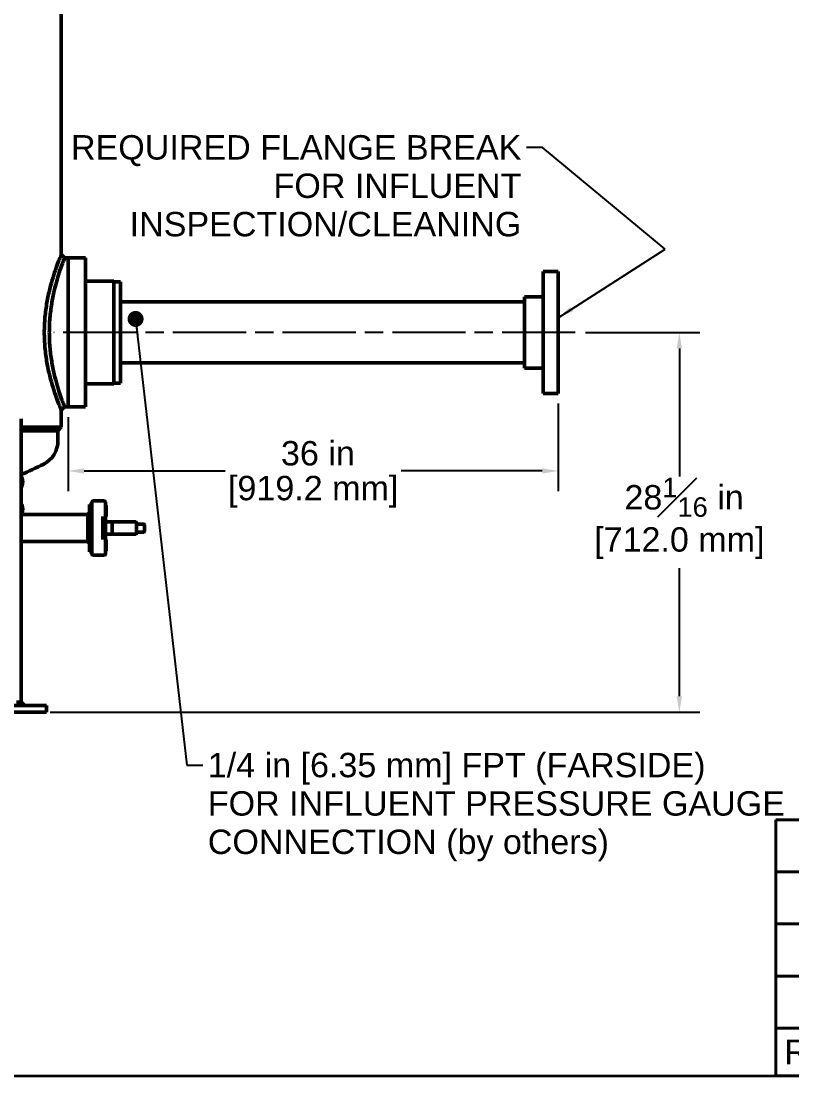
# Model space of a CAD drawing. Header units: inches. Extents: x 15 to 402, y 6 to 258.
# Drawn here: x 93.7 to 150.6, y 6 to 83.8 of the extents above; entities that cross this region are included whole.
import ezdxf

# ---------------------------------------------------------------- set-up
doc = ezdxf.new("R2010")
doc.units = ezdxf.units.IN
doc.header["$LTSCALE"] = 12
doc.header["$MEASUREMENT"] = 0
doc.linetypes.add('CHAIN', pattern=[0.7087, 0.4724, -0.0591, 0.1181, -0.0591])
doc.layers.get('0').update_dxf_attribs({"lineweight": 25})
for name, color, linetype, lineweight in [('Border', 7, 'Continuous', 35), ('Centerline (ANSI)', 7, 'Continuous', 25), ('Dimension (ANSI)', 7, 'Continuous', 25), ('Symbol', 7, 'Continuous', 25), ('Symbol (ANSI)', 7, 'Continuous', 25), ('Visible (ANSI)', 7, 'Continuous', 50)]:
    doc.layers.add(name, color=color, linetype=linetype, lineweight=lineweight)
doc.styles.add('MEMCOR Medium', font='arial.ttf')
doc.dimstyles.new('Default (ANSI)', dxfattribs={"dimscale": 12, "dimtxt": 0.15, "dimasz": 0.098425, "dimexe": 0.125, "dimexo": 0.0625, "dimgap": 0.031496, "dimtad": 0, "dimtih": 1, "dimtoh": 1, "dimdec": 4, "dimrnd": 1e-08, "dimzin": 3, "dimdsep": 46, "dimlunit": 5, "dimtxsty": 'MEMCOR Medium', "dimcen": 0.09, "dimdle": 0.393701, "dimclrd": 256, "dimclre": 256, "dimclrt": 256, "dimadec": 0, "dimazin": 1, "dimtfac": 0.8, "dimtofl": 0, "dimtmove": 0, "dimatfit": 3, "dimfxl": 1, "dimfrac": 1, "dimtolj": 1, "dimtzin": 4, "dimlwd": -1, "dimlwe": -1, "dimarcsym": 0})
doc.dimstyles.new('Default (ANSI)$7', dxfattribs={"dimscale": 12, "dimtxt": 0.15, "dimasz": 0.098425, "dimexe": 0.125, "dimexo": 0.0625, "dimgap": 0.031496, "dimtad": 0, "dimtih": 1, "dimtoh": 1, "dimdec": 4, "dimrnd": 1e-08, "dimzin": 3, "dimdsep": 46, "dimlunit": 5, "dimtxsty": 'MEMCOR Medium', "dimcen": 0.09, "dimdle": 0.393701, "dimclrd": 256, "dimclre": 256, "dimclrt": 256, "dimadec": 0, "dimazin": 1, "dimtfac": 0.8, "dimtofl": 0, "dimtmove": 0, "dimatfit": 3, "dimfxl": 1, "dimfrac": 1, "dimtolj": 1, "dimtzin": 4, "dimlwd": -1, "dimlwe": -1, "dimarcsym": 0})

# ---------------------------------------------------------------- blocks, each defined once
blk = doc.blocks.new('Borders 22x34_D')
at = {"layer": 'Border'}
for q in [(33.5, 0.5), (7.8115, 0.5)]:
    blk.add_line((1.25, 0.5), q, dxfattribs=at)
blk = doc.blocks.new('*D24')
at = {"layer": 'Defpoints', "color": 0, "transparency": 16777216}
for p in [(134.565, 60.866), (142.255, 60.866), (95.044, 32.833)]:
    blk.add_point(p, dxfattribs=at)
at = {"layer": 'Dimension (ANSI)', "transparency": 16777216}
for p, q in [((135.315, 60.866), (143.755, 60.866)), ((142.255, 59.685), (142.255, 50.232)), ((142.255, 34.014), (142.255, 43.466)), ((95.794, 32.833), (143.755, 32.833))]:
    blk.add_line(p, q, dxfattribs=at)
for points in [[(142.058, 59.685), (142.452, 59.685), (142.255, 60.866)], [(142.058, 34.014), (142.452, 34.014), (142.255, 32.833)]]:
    blk.add_solid(points, dxfattribs=at)
at = {"layer": 'Dimension (ANSI)', "transparency": 16777216, "char_height": 1.8, "attachment_point": 5, "style": 'MEMCOR Medium'}
for s, insert in [('\\A1; 28{\\H0.8x;\\S1#16;} in', (142.255, 48.701)), ('\\A1;[712.0 mm]', (142.255, 45.318))]:
    blk.add_mtext(s, dxfattribs=dict(at, insert=insert))
blk = doc.blocks.new('REVISION HISTORY')
at = {"layer": 'Symbol', "lineweight": 40}
for p, q in [((12.4486, 2.0747), (22.812, 2.0747)), ((12.4486, 2.0747), (12.4486, 0.7941)), ((12.9486, 2.0747), (12.9486, 0.7941)), ((18.9486, 2.0747), (18.9486, 0.7941)), ((20.1986, 2.0747), (20.1986, 0.7941)), ((20.9486, 2.0747), (20.9486, 0.7941)), ((21.6986, 2.0747), (21.6986, 0.7941)), ((22.2694, 2.0747), (22.2694, 0.7941)), ((22.812, 2.0747), (22.812, 0.7941)), ((12.4486, 1.7545), (22.812, 1.7545)), ((12.4486, 1.4344), (22.812, 1.4344)), ((12.4486, 1.1143), (22.812, 1.1143)), ((12.4486, 0.7941), (22.812, 0.7941)), ((12.4486, 0.5), (12.4486, 0.7941)), ((12.9486, 0.5), (12.9486, 0.7941)), ((18.9486, 0.5), (18.9486, 0.7941)), ((20.1986, 0.5), (20.1986, 0.7941)), ((20.9486, 0.5), (20.9486, 0.7941)), ((21.6986, 0.5), (21.6986, 0.7941)), ((22.2694, 0.5), (22.2694, 0.7941)), ((22.812, 0.5), (22.812, 0.7941)), ((12.4486, 0.5), (22.812, 0.5))]:
    blk.add_line(p, q, dxfattribs=at)
at = {"layer": 'Symbol', "char_height": 0.15, "attachment_point": 7, "style": 'MEMCOR Medium'}
for s, insert in [('REV', (12.5004, 0.5721)), ('DESCRIPTION', (15.2493, 0.5695)), ('DATE', (19.311, 0.5721)), ('DWN', (20.3402, 0.5721)), ('CKD', (21.1132, 0.5695)), ('APPD', (21.6984, 0.5721)), ('ECN', (22.3368, 0.5695))]:
    blk.add_mtext(s, dxfattribs=dict(at, insert=insert))
blk = doc.blocks.new('*D32')
at = {"layer": 'Defpoints', "color": 0, "transparency": 16777216}
for p in [(133.315, 56.366), (97.127, 55.366), (97.127, 50.641)]:
    blk.add_point(p, dxfattribs=at)
at = {"layer": 'Dimension (ANSI)', "transparency": 16777216}
for p, q in [((133.315, 55.616), (133.315, 49.141)), ((97.127, 54.616), (97.127, 49.141)), ((98.308, 50.641), (108.721, 50.641)), ((132.134, 50.641), (121.721, 50.641))]:
    blk.add_line(p, q, dxfattribs=at)
for points in [[(98.308, 50.838), (98.308, 50.445), (97.127, 50.641)], [(132.134, 50.838), (132.134, 50.445), (133.315, 50.641)]]:
    blk.add_solid(points, dxfattribs=at)
at = {"layer": 'Dimension (ANSI)', "transparency": 16777216, "char_height": 1.8, "attachment_point": 5, "style": 'MEMCOR Medium'}
for s, insert in [('\\A1; 36 in', (115.221, 51.939)), ('\\A1;[919.2 mm]', (115.221, 49.11))]:
    blk.add_mtext(s, dxfattribs=dict(at, insert=insert))

msp = doc.modelspace()

# ---------------------------------------------------------------- linework, layer by layer
at = {"layer": 'Centerline (ANSI)', "linetype": 'CHAIN', "ltscale": 0.952448}
msp.add_line((134.56471, 60.86576), (96.06471, 60.86576), dxfattribs=at)
at = {"layer": 'Visible (ANSI)'}
for p, q in [((96.62747, 66.60646), (96.62747, 89.86871)), ((97.12721, 66.36576), (96.86866, 66.36576)), ((97.12721, 66.36576), (97.12721, 55.36576)), ((97.12721, 55.36576), (97.12721, 66.36576)), ((97.12721, 66.36576), (98.40846, 66.36576)), ((98.40846, 55.36576), (98.40846, 66.36576)), ((98.40846, 64.64701), (100.50221, 64.64701)), ((100.50221, 57.08451), (100.50221, 64.64701)), ((100.50221, 64.61026), (101.00221, 64.61026)), ((101.00221, 57.12126), (101.00221, 64.61026)), ((132.18971, 65.36576), (132.18971, 56.36576)), ((133.31471, 65.36576), (132.18971, 65.36576)), ((133.31471, 65.36576), (133.31471, 56.36576)), ((130.81471, 63.11576), (101.00221, 63.11576)), ((130.81471, 63.49076), (130.81471, 58.24076)), ((132.18971, 63.49076), (130.81471, 63.49076)), ((130.81471, 58.61576), (101.00221, 58.61576)), ((132.18971, 58.24076), (130.81471, 58.24076)), ((98.40846, 57.08451), (100.50221, 57.08451)), ((100.50221, 57.12126), (101.00221, 57.12126)), ((133.31471, 56.36576), (132.18971, 56.36576)), ((97.12721, 55.36576), (96.86866, 55.36576)), ((97.12721, 55.36576), (98.40846, 55.36576)), ((96.62747, 53.86576), (96.62747, 55.12507)), ((93.65732, 33.58276), (93.65732, 54.48276)), ((93.65732, 53.86576), (96.62747, 53.86576)), ((96.37721, 53.61576), (96.62721, 53.86576)), ((96.37721, 53.61576), (93.65732, 53.61576)), ((96.37721, 53.61576), (96.37721, 52.8664)), ((93.65732, 50.0538), (93.75032, 50.0538)), ((93.65732, 49.54989), (93.73247, 49.54989)), ((98.88706, 47.8497), (98.88706, 48.36726)), ((98.94706, 48.42726), (99.82706, 48.42726)), ((99.88706, 48.36726), (99.88706, 47.8497)), ((93.65732, 48.0538), (93.75032, 48.0538)), ((93.65732, 47.54989), (93.73247, 47.54989)), ((98.58276, 47.42726), (98.70776, 47.55226)), ((98.70776, 48.17726), (98.70776, 44.67726)), ((98.88706, 48.17726), (98.70776, 48.17726)), ((98.88706, 47.80204), (98.88706, 47.8497)), ((98.88706, 47.80204), (98.88706, 47.55283)), ((98.88706, 45.3017), (98.88706, 47.55283)), ((99.88706, 47.8497), (99.88706, 47.80204)), ((99.88706, 46.47776), (99.88706, 47.80204)), ((99.89706, 48.09378), (99.92706, 48.09378)), ((99.89706, 47.75979), (99.92706, 47.75979)), ((99.93706, 47.76979), (99.93706, 48.08378)), ((99.93706, 47.76513), (99.93706, 47.76979)), ((99.93706, 47.4819), (99.93706, 47.76513)), ((93.65732, 47.42726), (98.58276, 47.42726)), ((98.58276, 47.13437), (98.58276, 47.42726)), ((98.58276, 45.42726), (98.58276, 47.13437)), ((99.68706, 47.27844), (99.68706, 45.57609)), ((100.32345, 46.87726), (99.88706, 46.87726)), ((99.89706, 47.30733), (99.92706, 47.30733)), ((99.93706, 47.46655), (99.93706, 47.4819)), ((99.93706, 47.31733), (99.93706, 47.46655)), ((100.32345, 46.87726), (100.32706, 46.87726)), ((100.35664, 46.87726), (100.32706, 46.87726)), ((102.11666, 46.87726), (100.35664, 46.87726)), ((100.38706, 46.03726), (100.38706, 46.81726)), ((102.11666, 46.87726), (102.12706, 46.87726)), ((102.18706, 46.03726), (102.18706, 46.81726)), ((102.71738, 46.72726), (102.20706, 46.72726)), ((102.71738, 46.72726), (102.72206, 46.72726)), ((99.85885, 46.44196), (99.82706, 46.44196)), ((99.82706, 46.44196), (99.86452, 46.40449)), ((99.86452, 46.40449), (99.88228, 46.38674)), ((99.88706, 45.05249), (99.88706, 46.37676)), ((99.88706, 45.97726), (100.32345, 45.97726)), ((100.32706, 45.97726), (100.32345, 45.97726)), ((100.32706, 45.97726), (100.35664, 45.97726)), ((100.35664, 45.97726), (102.11666, 45.97726)), ((102.12706, 45.97726), (102.11666, 45.97726)), ((102.20706, 46.12726), (102.71738, 46.12726)), ((102.72206, 46.12726), (102.71738, 46.12726)), ((102.76206, 46.16726), (102.76206, 46.68726)), ((93.65732, 45.42726), (98.58276, 45.42726)), ((98.58276, 45.42726), (98.70776, 45.30226)), ((98.88706, 45.3017), (98.88706, 45.05249)), ((99.89706, 45.5472), (99.92706, 45.5472)), ((99.93706, 45.38797), (99.93706, 45.5372)), ((99.93706, 45.37263), (99.93706, 45.38797)), ((99.93706, 45.0894), (99.93706, 45.37263)), ((98.88706, 44.67726), (98.70776, 44.67726)), ((98.88706, 45.00483), (98.88706, 45.05249)), ((98.88706, 44.48726), (98.88706, 45.00483)), ((98.94706, 44.42726), (99.82706, 44.42726)), ((99.88706, 45.05249), (99.88706, 45.00483)), ((99.88706, 45.00483), (99.88706, 44.48726)), ((99.92706, 45.09474), (99.89706, 45.09474)), ((99.89706, 44.76075), (99.92706, 44.76075)), ((99.93706, 45.08474), (99.93706, 45.0894)), ((99.93706, 44.77075), (99.93706, 45.08474)), ((93.31232, 33.58276), (93.65732, 33.58276)), ((93.65732, 33.58276), (93.90732, 33.33276)), ((95.04377, 33.33276), (88.01164, 33.33276)), ((95.04377, 32.83276), (88.01164, 32.83276)), ((95.04377, 33.33276), (95.54377, 33.33276)), ((95.54377, 32.83276), (95.04377, 32.83276)), ((95.54377, 33.33276), (95.54377, 32.83276))]:
    msp.add_line(p, q, dxfattribs=at)
for centre, radius, start, end in [((94.44721, 52.8664), 1.93, 297.1209747, 0), ((82.87721, 75.45576), 27.31, 293.2492142, 297.1209747), ((98.94706, 48.36726), 0.06, 90, 180), ((99.82706, 48.36726), 0.06, 0, 90), ((99.89706, 48.10378), 0.01, 180, 270), ((99.89706, 47.74979), 0.01, 90, 180), ((99.92706, 48.08378), 0.01, 0, 90), ((99.92706, 47.76979), 0.01, 270, 0), ((99.89706, 47.29733), 0.01, 90, 180), ((99.92706, 47.31733), 0.01, 270, 0), ((100.32706, 46.81726), 0.06, 0, 90), ((102.12706, 46.81726), 0.06, 0, 90), ((102.20706, 46.74726), 0.02, 180, 270), ((102.72206, 46.68726), 0.04, 0, 90), ((100.32706, 46.03726), 0.06, 270, 0), ((102.12706, 46.03726), 0.06, 270, 0), ((102.20706, 46.10726), 0.02, 90, 180), ((102.72206, 46.16726), 0.04, 270, 0), ((99.89706, 45.5572), 0.01, 180, 270), ((99.92706, 45.5372), 0.01, 0, 90), ((98.94706, 44.48726), 0.06, 180, 270), ((99.82706, 44.48726), 0.06, 270, 0), ((99.89706, 45.10474), 0.01, 180, 270), ((99.89706, 44.75075), 0.01, 90, 180), ((99.92706, 45.08474), 0.01, 0, 90), ((99.92706, 44.77075), 0.01, 270, 0)]:
    msp.add_arc(centre, radius, start, end, dxfattribs=at)
for centre, major_axis, start_param, end_param in [((99.82706, 46.47776), (-0.06, 0), 2.54089812, 3.14159265), ((99.82706, 46.37676), (0.06, 0), 0, 0.40187065)]:
    msp.add_ellipse(centre, major_axis=major_axis, ratio=0.425, start_param=start_param, end_param=end_param, dxfattribs=at)
for points, knots in [([(96.62747, 66.60646), (96.62747, 66.60646), (96.61257, 66.57107), (96.55196, 66.42358), (96.5063, 66.31154), (96.39138, 66.01718), (96.3221, 65.83463), (96.17263, 65.41469), (96.09256, 65.17726), (95.9366, 64.67253), (95.85503, 64.38721), (95.70015, 63.76485), (95.62701, 63.42779), (95.50416, 62.72224), (95.45451, 62.3531), (95.38827, 61.60764), (95.37177, 61.23131), (95.37177, 60.86576)], [66.81018242, 66.81018242, 66.81018242, 66.81018242, 69.59224233, 69.59224233, 72.37430225, 72.37430225, 75.15636216, 75.15636216, 77.93842208, 77.93842208, 80.72387736, 80.72387736, 83.50933265, 83.50933265, 86.29478794, 86.29478794, 89.08024322, 89.08024322, 89.08024322, 89.08024322]), ([(96.86866, 66.36576), (96.86866, 66.36576), (96.85525, 66.33196), (96.8007, 66.19091), (96.75959, 66.08371), (96.65613, 65.80186), (96.59377, 65.62699), (96.4593, 65.22447), (96.3873, 64.9968), (96.24721, 64.51267), (96.17403, 64.23903), (96.0353, 63.64223), (95.96988, 63.31906), (95.86018, 62.64287), (95.81593, 62.28924), (95.75696, 61.57548), (95.74231, 61.21535), (95.74231, 60.86576)], [-21.30094694, -21.30094694, -21.30094694, -21.30094694, -18.63957814, -18.63957814, -15.97820935, -15.97820935, -13.31684055, -13.31684055, -10.65547175, -10.65547175, -7.99160382, -7.99160382, -5.32773588, -5.32773588, -2.66386794, -2.66386794, 0, 0, 0, 0]), ([(95.37177, 60.86576), (95.37177, 60.50022), (95.38827, 60.12388), (95.43901, 59.55278), (95.46132, 59.35542), (95.48754, 59.16096)], [89.08024322, 89.08024322, 89.08024322, 89.08024322, 91.86569851, 91.86569851, 93.34820205, 93.34820205, 93.34820205, 93.34820205]), ([(95.74231, 60.86576), (95.74231, 60.51617), (95.75696, 60.15604), (95.80104, 59.62255), (95.81925, 59.44672), (95.84051, 59.27315)], [0, 0, 0, 0, 2.66386794, 2.66386794, 3.98223673, 3.98223673, 3.98223673, 3.98223673]), ([(95.48754, 59.16096), (95.51069, 58.99013), (95.53685, 58.82153), (95.62701, 58.30373), (95.70015, 57.96668), (95.85503, 57.34431), (95.9366, 57.059), (96.09256, 56.55426), (96.17263, 56.31684), (96.3221, 55.8969), (96.39138, 55.71435), (96.5063, 55.41999), (96.55196, 55.30794), (96.61257, 55.16046), (96.62747, 55.12507), (96.62747, 55.12507)], [4.26795883, 4.26795883, 4.26795883, 4.26795883, 5.57091057, 5.57091057, 8.35636586, 8.35636586, 11.14182115, 11.14182115, 13.92388106, 13.92388106, 16.70594098, 16.70594098, 19.48800089, 19.48800089, 22.27006081, 22.27006081, 22.27006081, 22.27006081]), ([(95.84051, 59.27315), (95.86232, 59.09606), (95.88733, 58.92133), (95.96988, 58.41246), (96.0353, 58.08929), (96.17403, 57.49249), (96.24721, 57.21886), (96.3873, 56.73472), (96.4593, 56.50706), (96.59377, 56.10454), (96.65613, 55.92967), (96.75959, 55.64782), (96.8007, 55.54062), (96.85525, 55.39957), (96.86866, 55.36576), (96.86866, 55.36576)], [-81.22155102, -81.22155102, -81.22155102, -81.22155102, -79.87605187, -79.87605187, -77.21218393, -77.21218393, -74.54831599, -74.54831599, -71.88694719, -71.88694719, -69.2255784, -69.2255784, -66.5642096, -66.5642096, -63.90284081, -63.90284081, -63.90284081, -63.90284081]), ([(99.82706, 46.44196), (99.83388, 46.44196), (99.84072, 46.44382), (99.8519, 46.44856), (99.85648, 46.45106), (99.86056, 46.45344)], [0, 0, 0, 0, 0.0519756757, 0.0519756757, 0.0923027288, 0.0923027288, 0.0923027288, 0.0923027288]), ([(99.86056, 46.45344), (99.86173, 46.45413), (99.86287, 46.45481), (99.86842, 46.45818), (99.87294, 46.4611), (99.87655, 46.46335)], [0.0923027288, 0.0923027288, 0.0923027288, 0.0923027288, 0.1039513514, 0.1039513514, 0.1517370835, 0.1517370835, 0.1517370835, 0.1517370835]), ([(99.89071, 46.43365), (99.88594, 46.43586), (99.88112, 46.43741), (99.8751, 46.43911), (99.87261, 46.43973), (99.86752, 46.44082), (99.86494, 46.44129), (99.86234, 46.44169)], [0, 0, 0, 0, 0.055402638, 0.055402638, 0.091701074, 0.091701074, 0.127427899, 0.127427899, 0.127427899, 0.127427899]), ([(99.9003, 46.42947), (99.90026, 46.42948), (99.90023, 46.4295), (99.89852, 46.43011), (99.89561, 46.4314), (99.89071, 46.43365)], [-0.0006488507, -0.0006488507, -0.0006488507, -0.0006488507, 0, 0, 0.02871512, 0.02871512, 0.02871512, 0.02871512])]:
    msp.add_open_spline(points, degree=3, knots=knots, dxfattribs=at)
for points in [[(96.62747, 66.60646), (96.70786, 66.52622), (96.78827, 66.44601), (96.86866, 66.36576)], [(96.86866, 55.36576), (96.78827, 55.28552), (96.70786, 55.20531), (96.62747, 55.12507)], [(99.85885, 46.44196), (99.86003, 46.44196), (99.86119, 46.44187), (99.86234, 46.44169)]]:
    msp.add_open_spline(points, degree=3, dxfattribs=at)
for points, weights in [([(93.67952, 50.19524), (93.66917, 50.20923), (93.65732, 50.22331)], [1, 1.00889168699, 1.01454371148]), ([(93.66613, 50.2126), (93.70879, 50.16754), (93.73247, 50.11564)], [1.00974640293, 1.03892563356, 1.01001874936]), ([(93.75032, 50.0538), (93.72808, 50.1296), (93.67952, 50.19524)], [1.01001874936, 1.04314139574, 1]), ([(93.73247, 50.11564), (93.73824, 50.09547), (93.74319, 50.07604)], [1.01001874936, 1.01483357024, 1.01803689214]), ([(93.77523, 49.80184), (93.77938, 49.91878), (93.75032, 50.0538)], [1, 1.04314139574, 1.01001874936]), ([(93.77523, 49.86368), (93.77938, 49.74675), (93.75032, 49.61172)], [1, 1.04314139574, 1.01001874936]), ([(93.65732, 49.44388), (93.70656, 49.49309), (93.73247, 49.54989)], [1.0035118349, 1.04174091716, 1.01001874936]), ([(93.66613, 49.45293), (93.66184, 49.44758), (93.65732, 49.44222)], [1.00974640293, 1.01238200611, 1.01454371148]), ([(93.73247, 49.54989), (93.77109, 49.68491), (93.77523, 49.80184)], [1.01001874936, 1.04314139574, 1]), ([(93.75032, 49.61172), (93.747, 49.6004), (93.74319, 49.58949)], [1.01001874936, 1.01483357024, 1.01803689214]), ([(93.67952, 48.19524), (93.66917, 48.20923), (93.65732, 48.22331)], [1, 1.00889168699, 1.01454371148]), ([(93.65732, 47.44388), (93.70656, 47.49309), (93.73247, 47.54989)], [1.0035118349, 1.04174091716, 1.01001874936]), ([(93.66613, 48.2126), (93.70879, 48.16754), (93.73247, 48.11564)], [1.00974640293, 1.03892563356, 1.01001874936]), ([(93.75032, 48.0538), (93.72808, 48.1296), (93.67952, 48.19524)], [1.01001874936, 1.04314139574, 1]), ([(93.73247, 48.11564), (93.73824, 48.09547), (93.74319, 48.07604)], [1.01001874936, 1.01483357024, 1.01803689214]), ([(93.73247, 47.54989), (93.77109, 47.68491), (93.77523, 47.80184)], [1.01001874936, 1.04314139574, 1]), ([(93.75032, 47.61172), (93.747, 47.6004), (93.74319, 47.58949)], [1.01001874936, 1.01483357024, 1.01803689214]), ([(93.77523, 47.80184), (93.77938, 47.91878), (93.75032, 48.0538)], [1, 1.04314139574, 1.01001874936]), ([(93.77523, 47.86368), (93.77938, 47.74675), (93.75032, 47.61172)], [1, 1.04314139574, 1.01001874936]), ([(93.66613, 47.45293), (93.66184, 47.44758), (93.65732, 47.44222)], [1.00974640293, 1.01238200611, 1.01454371148])]:
    msp.add_rational_spline(points, weights, degree=2, dxfattribs=at)

# ---------------------------------------------------------------- block references
at = {"xscale": 12, "yscale": 12, "zscale": 12}
msp.add_blockref('Borders 22x34_D', (0, 0), dxfattribs=at)
at = {"layer": 'Symbol', "xscale": 12, "yscale": 12, "zscale": 12}
msp.add_blockref('REVISION HISTORY', (0, 0), dxfattribs=at)

# ---------------------------------------------------------------- texts
at = {"layer": 'Symbol (ANSI)', "char_height": 1.8000001, "line_spacing_factor": 0.944221, "style": 'MEMCOR Medium'}
for s, insert, width, attachment_point in [('\\fArial|b0|i0;REQUIRED FLANGE BREAK\\P\\fArial|b0|i0;FOR INFLUENT\\P\\fArial|b0|i0;INSPECTION/CLEANING', (130.59205, 75.42407), 33.2643321, 3), ('\\fArial|b0|i0;1/4 in [6.35 mm] FPT (FARSIDE) \\P\\fArial|b0|i0;FOR INFLUENT PRESSURE GAUGE \\P\\fArial|b0|i0;CONNECTION (by others)', (107.44199, 29.84125), 43.3234793, 1)]:
    msp.add_mtext(s, dxfattribs=dict(at, insert=insert, width=width, attachment_point=attachment_point))

# ---------------------------------------------------------------- dimensions: what is measured, and where the dimension line sits
at = {"layer": 'Dimension (ANSI)'}
dim = msp.add_linear_dim(base=(142.25474, 60.86576), p1=(95.04377, 32.83276), p2=(134.56471, 60.86576), angle=90, text=' <> in\\X[712.0 mm]', dimstyle='Default (ANSI)', override={"dimgap": 0.031496, "dimdec": 4, "dimpost": '', "dimtol": 0, "dimlim": 0, "dimtp": 0, "dimtm": 0, "dimtdec": 2, "dimatfit": 1}, dxfattribs=at)
dim.commit()
dim.dimension.update_dxf_attribs({"geometry": '*D24', "text_midpoint": (142.25474, 46.84926), "dimtype": 160})
dim = msp.add_linear_dim(base=(97.12721, 50.64135), p1=(133.31471, 56.36576), p2=(97.12721, 55.36576), text=' <> in\\X[919.2 mm]', dimstyle='Default (ANSI)', override={"dimgap": 0.031496, "dimtih": 0, "dimtoh": 0, "dimdec": 0, "dimpost": '', "dimtol": 0, "dimlim": 0, "dimtp": 0, "dimtm": 0, "dimtdec": 2, "dimatfit": 1}, dxfattribs=at)
dim.commit()
dim.dimension.update_dxf_attribs({"geometry": '*D32', "text_midpoint": (115.22096, 50.64135), "dimtype": 160})

# ---------------------------------------------------------------- leaders
at = {"layer": 'Symbol (ANSI)', "annotation_type": 0, "has_hookline": 1}
for points, override, hookline_direction, text_width in [([(133.31471, 61.95362), (141.19597, 67.01697), (132.15111, 74.52407), (130.97, 74.52407)], {"dimtad": 0}, 1, 33.05321), ([(102.10957, 61.86209), (105.88293, 28.94125), (107.06404, 28.94125)], {"dimasz": 0.098425, "dimtad": 0, "dimldrblk": 'Dot'}, 0, 42.27299)]:
    msp.add_leader(points, dimstyle='Default (ANSI)$7', override=override, dxfattribs=dict(at, hookline_direction=hookline_direction, text_width=text_width))

doc.saveas('drawing.dxf')
